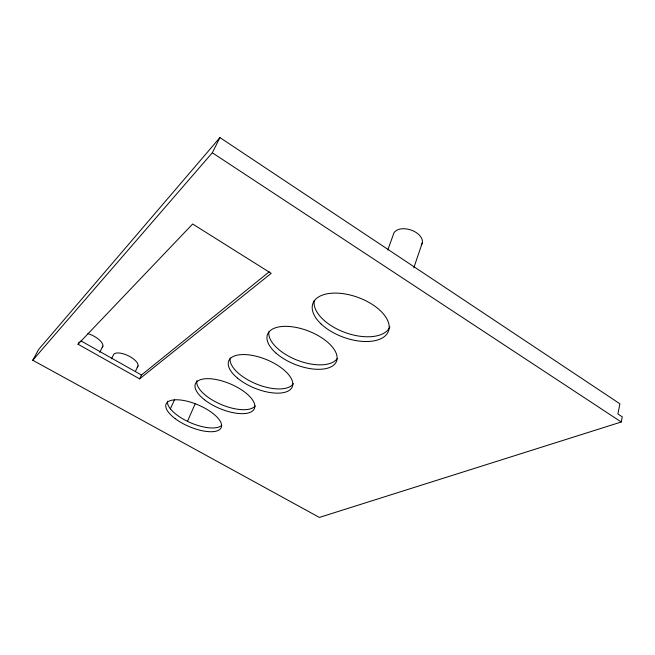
<?xml version="1.0" encoding="UTF-8"?>
<svg xmlns="http://www.w3.org/2000/svg" width="655" height="655" viewBox="0 0 655 655"><rect width="100%" height="100%" fill="white"/><g stroke="black" fill="none" stroke-linecap="round" stroke-linejoin="round"><path stroke-width="0.98" d="M621.259 421.992L622.25 416.858L617.894 413.976L619.884 403.791L219.933 137.575L38.645 349.459L32.75 360.258L319.37 517.425L621.259 421.992L212.31 152.771L32.75 360.258M413.788 267.846L422.295 242.849M387.809 249.956L393.295 234.719A15.09 9.211 18.3 0 1 411.512 230.2A15.09 9.211 18.3 0 1 421.28 245.044M187.469 421.345L195.124 403.906M170.349 408.941L174.492 399.779M79.247 341.918L78.035 344.227L139.63 378.868L141.472 375.02L269.27 271.768M135.438 371.287L137.992 365.998M111.489 358.817L113.249 355.305A13.518 5.51 25.4 0 1 128.511 355.861A13.518 5.51 25.4 0 1 137.206 367.209M212.31 152.771L219.933 137.575M99.748 352.284L102.892 346.11M78.035 344.227L192.652 224.002L271.195 273.348L139.63 378.868M80.942 340.878L141.472 375.02M389.897 326.878A40.119 21.337 20 0 1 346.086 332.871A40.119 21.337 20 0 1 314.285 300.489M337.153 358.629A36.909 18.111 21.3 0 1 296.977 360.094A36.909 18.111 21.3 0 1 268.894 331.749M293.342 383.674A34.216 15.548 22.2 0 1 256.4 384.002A34.216 15.548 22.2 0 1 230.192 357.925M255.221 405.904A31.923 13.493 22.8 0 1 220.661 404.282A31.923 13.493 22.8 0 1 196.909 380.67M221.734 425.324A29.917 11.806 23.2 0 1 189.704 422.377A29.917 11.806 23.2 0 1 167.541 401.179M87.901 333.616A13.78 5.608 26.4 0 1 99.871 340.404A13.78 5.608 26.4 0 1 102.205 347.396M321.073 323.963A40.233 21.206 20 0 0 386.802 334.148A40.233 21.206 20 0 0 344.202 293.817A40.233 21.206 20 0 0 321.073 323.963M276.132 353.192A37.008 17.996 21.3 0 0 335.483 363.173A37.008 17.996 21.3 0 0 294.447 327.123A37.008 17.996 21.3 0 0 276.132 353.192M237.626 378.222A34.297 15.442 22.2 0 0 291.688 387.948A34.297 15.442 22.2 0 0 252.24 355.395A34.297 15.442 22.2 0 0 237.626 378.222M204.466 399.746A31.997 13.403 22.8 0 0 254.099 409.203A31.997 13.403 22.8 0 0 216.207 379.54A31.997 13.403 22.8 0 0 204.466 399.746M175.253 418.701A29.983 11.724 23.2 0 0 221.079 427.879A29.983 11.724 23.2 0 0 184.694 400.672A29.983 11.724 23.2 0 0 175.253 418.701"/></g></svg>
